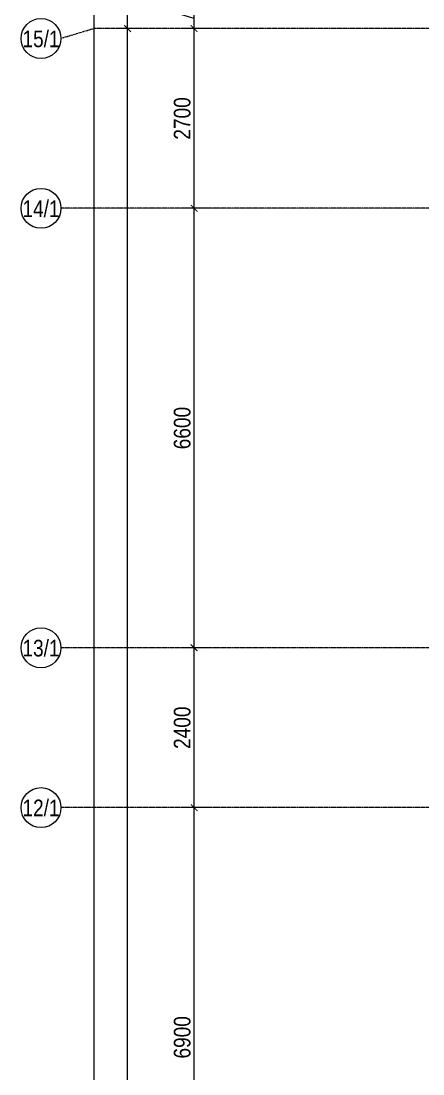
# Model space of a CAD drawing. Header units: millimetres. Extents: x -65509 to 912790, y 446 to 713294.
# Drawn here: x 135640 to 141679, y 175475 to 191288 of the extents above; entities that cross this region are included whole.
import ezdxf
from ezdxf.enums import TextEntityAlignment as Align

# ---------------------------------------------------------------- set-up
doc = ezdxf.new("R2010")
doc.units = ezdxf.units.MM
doc.linetypes.add('CENTER2', pattern=[28.575, 19.05, -3.175, 3.175, -3.175])
doc.layers.get('Defpoints').update_dxf_attribs({"color": 250})
doc.layers.add('РД_Оси_100', color=250, linetype='Continuous', lineweight=0)
doc.layers.add('РД_Оси_размер', color=250, linetype='Continuous', lineweight=0)
doc.styles.add('style1', font='ARIALN.TTF')
doc.styles.add('ккк', font='isocpeur.ttf', dxfattribs={"width": 0.85, "oblique": 15})
doc.dimstyles.new('Dim100_ареал', dxfattribs={"dimscale": 100, "dimtxt": 2.5, "dimasz": 1, "dimexe": 1, "dimexo": 1, "dimgap": 0.5, "dimtad": 1, "dimzin": 12, "dimdsep": 46, "dimtxsty": 'style1', "dimblk": 'ARCHTICK', "dimcen": 1, "dimdle": 1, "dimclrd": 256, "dimclre": 256, "dimaunit": 1, "dimadec": 0, "dimazin": 3, "dimtfac": 1, "dimtmove": 1, "dimatfit": 3, "dimldrblk": 'OPEN30', "dimfxl": 4, "dimfxlon": 1, "dimtolj": 1, "dimtzin": 0, "dimlwd": 9, "dimlwe": 9, "dimarcsym": 0})

# ---------------------------------------------------------------- blocks, each defined once
blk = doc.blocks.new('A-iden')
at = {"linetype": 'Continuous', "lineweight": 5}
blk.add_circle((0, -4), 3, dxfattribs=at)
at = {"color": 0, "linetype": 'Continuous', "lineweight": 20, "style": 'ккк', "width": 0.85}
blk.add_attdef('ID', text='', height=8, dxfattribs=at).set_placement((0.31, -3.85), align=Align.MIDDLE_CENTER)
blk = doc.blocks.new('_ArchTick')
at = {"color": 0, "linetype": 'ByBlock', "const_width": 0.15}
blk.add_lwpolyline([(-0.5, -0.5), (0.5, 0.5)], dxfattribs=at)
blk = doc.blocks.new('*D245')
at = {"layer": 'Defpoints', "color": 0, "transparency": 16777216}
for p in [(-5455, 134700), (-2955, 134700), (-2955, 0)]:
    blk.add_point(p, dxfattribs=at)
at = {"layer": 'РД_Оси_размер', "color": 0, "lineweight": 5, "transparency": 16777216}
for p, q in [((-5455, -100), (-5455, 134800)), ((-5255, 134700), (-5555, 134700)), ((-5255, 0), (-5555, 0))]:
    blk.add_line(p, q, dxfattribs=at)
at = {"layer": 'РД_Оси_размер', "color": 0, "lineweight": 5, "transparency": 16777216, "xscale": 100, "yscale": 100, "zscale": 100}
for p, rotation in [((-5455, 134700), 90), ((-5455, 0), 270)]:
    blk.add_blockref('_ArchTick', p, dxfattribs=dict(at, rotation=rotation))
at = {"layer": 'РД_Оси_размер', "color": 0, "transparency": 16777216, "insert": (-5633, 67350), "char_height": 250, "attachment_point": 5, "rotation": 90, "style": 'style1'}
blk.add_mtext('\\A1;134700', dxfattribs=at)
blk = doc.blocks.new('_Open30')
at = {"color": 0, "linetype": 'ByBlock', "lineweight": -2}
for p, q in [((-1, 0.27), (0, 0)), ((0, 0), (-1, -0.27)), ((0, 0), (-1, 0))]:
    blk.add_line(p, q, dxfattribs=at)
blk = doc.blocks.new('*D254')
at = {"layer": 'Defpoints', "color": 0, "transparency": 16777216}
for p in [(-3955, 52200), (-2955, 52200), (-2955, 45300)]:
    blk.add_point(p, dxfattribs=at)
at = {"layer": 'РД_Оси_размер', "color": 0, "lineweight": 5, "transparency": 16777216}
for p, q in [((-3755, 52200), (-4055, 52200)), ((-3955, 45200), (-3955, 52300)), ((-3755, 45300), (-4055, 45300))]:
    blk.add_line(p, q, dxfattribs=at)
at = {"layer": 'РД_Оси_размер', "color": 0, "lineweight": 5, "transparency": 16777216, "xscale": 100, "yscale": 100, "zscale": 100}
for p, rotation in [((-3955, 52200), 90), ((-3955, 45300), 270)]:
    blk.add_blockref('_ArchTick', p, dxfattribs=dict(at, rotation=rotation))
at = {"layer": 'РД_Оси_размер', "color": 0, "transparency": 16777216, "insert": (-4133, 48750), "char_height": 250, "attachment_point": 5, "rotation": 90, "style": 'style1'}
blk.add_mtext('\\A1;6900', dxfattribs=at)
blk = doc.blocks.new('*D255')
at = {"layer": 'Defpoints', "color": 0, "transparency": 16777216}
for p in [(-3955, 54600), (-2955, 54600), (-2955, 52200)]:
    blk.add_point(p, dxfattribs=at)
at = {"layer": 'РД_Оси_размер', "color": 0, "lineweight": 5, "transparency": 16777216}
for p, q in [((-3755, 54600), (-4055, 54600)), ((-3955, 52100), (-3955, 54700)), ((-3755, 52200), (-4055, 52200))]:
    blk.add_line(p, q, dxfattribs=at)
at = {"layer": 'РД_Оси_размер', "color": 0, "lineweight": 5, "transparency": 16777216, "xscale": 100, "yscale": 100, "zscale": 100}
for p, rotation in [((-3955, 54600), 90), ((-3955, 52200), 270)]:
    blk.add_blockref('_ArchTick', p, dxfattribs=dict(at, rotation=rotation))
at = {"layer": 'РД_Оси_размер', "color": 0, "transparency": 16777216, "insert": (-4133, 53400), "char_height": 250, "attachment_point": 5, "rotation": 90, "style": 'style1'}
blk.add_mtext('\\A1;2400', dxfattribs=at)
blk = doc.blocks.new('*D256')
at = {"layer": 'Defpoints', "color": 0, "transparency": 16777216}
for p in [(-3955, 61200), (-2955, 61200), (-2955, 54600)]:
    blk.add_point(p, dxfattribs=at)
at = {"layer": 'РД_Оси_размер', "color": 0, "lineweight": 5, "transparency": 16777216}
for p, q in [((-3755, 61200), (-4055, 61200)), ((-3955, 54500), (-3955, 61300)), ((-3755, 54600), (-4055, 54600))]:
    blk.add_line(p, q, dxfattribs=at)
at = {"layer": 'РД_Оси_размер', "color": 0, "lineweight": 5, "transparency": 16777216, "xscale": 100, "yscale": 100, "zscale": 100}
for p, rotation in [((-3955, 61200), 90), ((-3955, 54600), 270)]:
    blk.add_blockref('_ArchTick', p, dxfattribs=dict(at, rotation=rotation))
at = {"layer": 'РД_Оси_размер', "color": 0, "transparency": 16777216, "insert": (-4133, 57900), "char_height": 250, "attachment_point": 5, "rotation": 90, "style": 'style1'}
blk.add_mtext('\\A1;6600', dxfattribs=at)
blk = doc.blocks.new('*D257')
at = {"layer": 'Defpoints', "color": 0, "transparency": 16777216}
for p in [(-3955, 63900), (-2955, 63900), (-2955, 61200)]:
    blk.add_point(p, dxfattribs=at)
at = {"layer": 'РД_Оси_размер', "color": 0, "lineweight": 5, "transparency": 16777216}
for p, q in [((-3755, 63900), (-4055, 63900)), ((-3955, 61100), (-3955, 64000)), ((-3755, 61200), (-4055, 61200))]:
    blk.add_line(p, q, dxfattribs=at)
at = {"layer": 'РД_Оси_размер', "color": 0, "lineweight": 5, "transparency": 16777216, "xscale": 100, "yscale": 100, "zscale": 100}
for p, rotation in [((-3955, 63900), 90), ((-3955, 61200), 270)]:
    blk.add_blockref('_ArchTick', p, dxfattribs=dict(at, rotation=rotation))
at = {"layer": 'РД_Оси_размер', "color": 0, "transparency": 16777216, "insert": (-4133, 62550), "char_height": 250, "attachment_point": 5, "rotation": 90, "style": 'style1'}
blk.add_mtext('\\A1;2700', dxfattribs=at)
blk = doc.blocks.new('*D258')
at = {"layer": 'Defpoints', "color": 0, "transparency": 16777216}
for p in [(-3955, 64200), (-2955, 64200), (-2955, 63900)]:
    blk.add_point(p, dxfattribs=at)
at = {"layer": 'РД_Оси_размер', "color": 0, "lineweight": 5, "transparency": 16777216}
for p, q in [((-4258, 64141), (-4258, 64693)), ((-3755, 64200), (-4055, 64200)), ((-3955, 63800), (-3955, 64300)), ((-3955, 64050), (-4258, 64141)), ((-3755, 63900), (-4055, 63900))]:
    blk.add_line(p, q, dxfattribs=at)
at = {"layer": 'РД_Оси_размер', "color": 0, "lineweight": 5, "transparency": 16777216, "xscale": 100, "yscale": 100, "zscale": 100}
for p, rotation in [((-3955, 64200), 90), ((-3955, 63900), 270)]:
    blk.add_blockref('_ArchTick', p, dxfattribs=dict(at, rotation=rotation))
at = {"layer": 'РД_Оси_размер', "color": 0, "transparency": 16777216, "insert": (-4435, 64417), "char_height": 250, "attachment_point": 5, "rotation": 90, "style": 'style1'}
blk.add_mtext('\\A1;300', dxfattribs=at)
blk = doc.blocks.new('*D237')
at = {"layer": 'Defpoints', "color": 0, "transparency": 16777216}
for p in [(-4955, 63900), (-2955, 63900), (-2955, 13500)]:
    blk.add_point(p, dxfattribs=at)
at = {"layer": 'РД_Оси_размер', "color": 0, "lineweight": 5, "transparency": 16777216}
for p, q in [((-4755, 63900), (-5055, 63900)), ((-4955, 13400), (-4955, 64000)), ((-4755, 13500), (-5055, 13500))]:
    blk.add_line(p, q, dxfattribs=at)
at = {"layer": 'РД_Оси_размер', "color": 0, "lineweight": 5, "transparency": 16777216, "xscale": 100, "yscale": 100, "zscale": 100}
for p, rotation in [((-4955, 63900), 90), ((-4955, 13500), 270)]:
    blk.add_blockref('_ArchTick', p, dxfattribs=dict(at, rotation=rotation))
at = {"layer": 'РД_Оси_размер', "color": 0, "transparency": 16777216, "insert": (-5133, 38700), "char_height": 250, "attachment_point": 5, "rotation": 90, "style": 'style1'}
blk.add_mtext('\\A1;50400', dxfattribs=at)
blk = doc.blocks.new('*D219')
at = {"layer": 'Defpoints', "color": 0, "transparency": 16777216}
for p in [(-4955, 68400), (-2955, 68400), (-2955, 63900)]:
    blk.add_point(p, dxfattribs=at)
at = {"layer": 'РД_Оси_размер', "color": 0, "lineweight": 5, "transparency": 16777216}
for p, q in [((-4955, 63800), (-4955, 68500)), ((-4755, 68400), (-5055, 68400)), ((-4755, 63900), (-5055, 63900))]:
    blk.add_line(p, q, dxfattribs=at)
at = {"layer": 'РД_Оси_размер', "color": 0, "lineweight": 5, "transparency": 16777216, "xscale": 100, "yscale": 100, "zscale": 100}
for p, rotation in [((-4955, 68400), 90), ((-4955, 63900), 270)]:
    blk.add_blockref('_ArchTick', p, dxfattribs=dict(at, rotation=rotation))
at = {"layer": 'РД_Оси_размер', "color": 0, "transparency": 16777216, "insert": (-5133, 66150), "char_height": 250, "attachment_point": 5, "rotation": 90, "style": 'style1'}
blk.add_mtext('\\A1;4500', dxfattribs=at)
blk = doc.blocks.new('СОШ_2200_АР_ОСИ_М100_28.05.24')
at = {"layer": 'РД_Оси_100', "linetype": 'CENTER2'}
for p, q in [((29555, 61200), (-5954.958, 61200)), ((29555, 54600), (-5954.958, 54600)), ((29555, 52200), (-5954.958, 52200))]:
    blk.add_line(p, q, dxfattribs=at)
blk.add_lwpolyline([(29555, 63900), (-5454.958, 63900), (-5954.958, 63750)], dxfattribs=at)
at = {"layer": 'РД_Оси_100', "color": 0}
ref = blk.add_blockref('A-iden', (-6254.958, 64150), dxfattribs=dict(at, xscale=100, yscale=100, zscale=100))
ref.add_attrib('ID', '15/1', dxfattribs={"layer": '0', "linetype": 'Continuous', "height": 250, "style": 'style1'}).set_placement((-6254.958, 63750), align=Align.MIDDLE)
ref = blk.add_blockref('A-iden', (-6254.958, 61600), dxfattribs=dict(at, xscale=100, yscale=100, zscale=100))
ref.add_attrib('ID', '14/1', dxfattribs={"layer": '0', "linetype": 'Continuous', "height": 250, "style": 'style1'}).set_placement((-6254.958, 61200), align=Align.MIDDLE)
ref = blk.add_blockref('A-iden', (-6254.958, 55000), dxfattribs=dict(at, xscale=100, yscale=100, zscale=100))
ref.add_attrib('ID', '13/1', dxfattribs={"layer": '0', "linetype": 'Continuous', "height": 250, "style": 'style1'}).set_placement((-6254.958, 54600), align=Align.MIDDLE)
ref = blk.add_blockref('A-iden', (-6254.958, 52600), dxfattribs=dict(at, xscale=100, yscale=100, zscale=100))
ref.add_attrib('ID', '12/1', dxfattribs={"layer": '0', "linetype": 'Continuous', "height": 250, "style": 'style1'}).set_placement((-6254.958, 52200), align=Align.MIDDLE)
at = {"layer": 'РД_Оси_размер'}
for base, p1, p2, picture, middle in [((-5454.958, 134700), (-2954.958, 0), (-2954.958, 134700), '*D245', (-5632.601, 67350)), ((-4954.958, 68400), (-2954.958, 63900), (-2954.958, 68400), '*D219', (-5132.601, 66150)), ((-3954.958, 64200), (-2954.958, 63900), (-2954.958, 64200), '*D258', (-4435.244, 64190.793)), ((-4954.958, 63900), (-2954.958, 13500), (-2954.958, 63900), '*D237', (-5132.601, 38700)), ((-3954.958, 63900), (-2954.958, 61200), (-2954.958, 63900), '*D257', (-4132.601, 62550)), ((-3954.958, 61200), (-2954.958, 54600), (-2954.958, 61200), '*D256', (-4132.601, 57900)), ((-3954.958, 54600), (-2954.958, 52200), (-2954.958, 54600), '*D255', (-4132.601, 53400)), ((-3954.958, 52200), (-2954.958, 45300), (-2954.958, 52200), '*D254', (-4132.601, 48750))]:
    dim = blk.add_linear_dim(base=base, p1=p1, p2=p2, angle=90, dimstyle='Dim100_ареал', dxfattribs=at)
    dim.commit()
    dim.dimension.update_dxf_attribs({"geometry": picture, "text_midpoint": middle})

msp = doc.modelspace()

# ---------------------------------------------------------------- block references
at = {"layer": 'РД_Оси_100'}
msp.add_blockref('СОШ_2200_АР_ОСИ_М100_28.05.24', (142195.157, 127275.073), dxfattribs=at)

doc.saveas('drawing.dxf')
